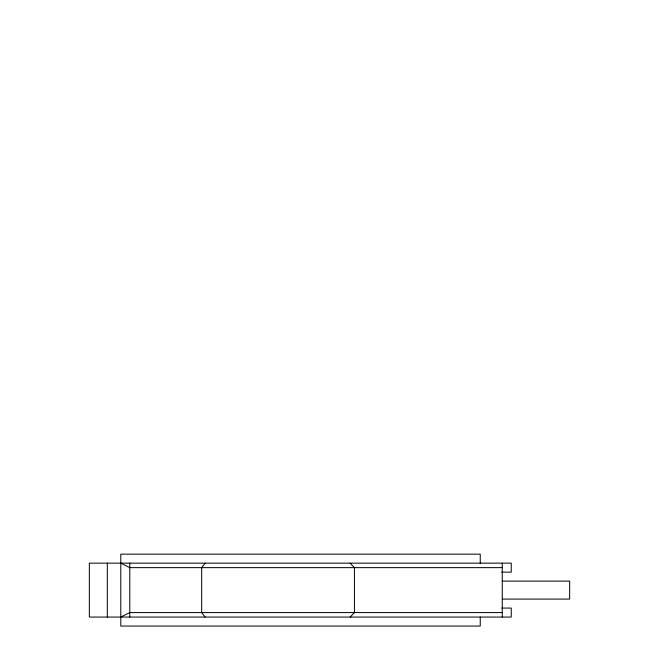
<?xml version="1.0" encoding="UTF-8"?>
<svg xmlns="http://www.w3.org/2000/svg" width="659" height="659" viewBox="0 0 659 659"><rect width="100%" height="100%" fill="white"/><g stroke="black" fill="none" stroke-linecap="round" stroke-linejoin="round"><path stroke-width="0.99" d="M205.122 563.148L201.67 567.638L201.67 612.573L205.122 617.063M350.118 617.063L354.435 612.573L354.435 567.638L350.118 563.148M120.795 617.063L129.782 612.573L502.265 612.573M502.265 567.638L129.782 567.638L120.795 563.148M501.664 572.136L511.252 572.136L511.252 563.148L89.336 563.148L89.336 617.063L511.252 617.063L511.252 608.076L501.664 608.076M502.265 581.114L569.664 581.114L569.664 599.089L502.265 599.089M502.265 563.148L502.265 617.063M480.246 563.148L480.246 554.161L120.795 554.161L120.795 626.05L480.246 626.05L480.246 617.063M129.782 563.148L129.782 617.063M107.31 563.148L107.31 617.063"/></g></svg>
